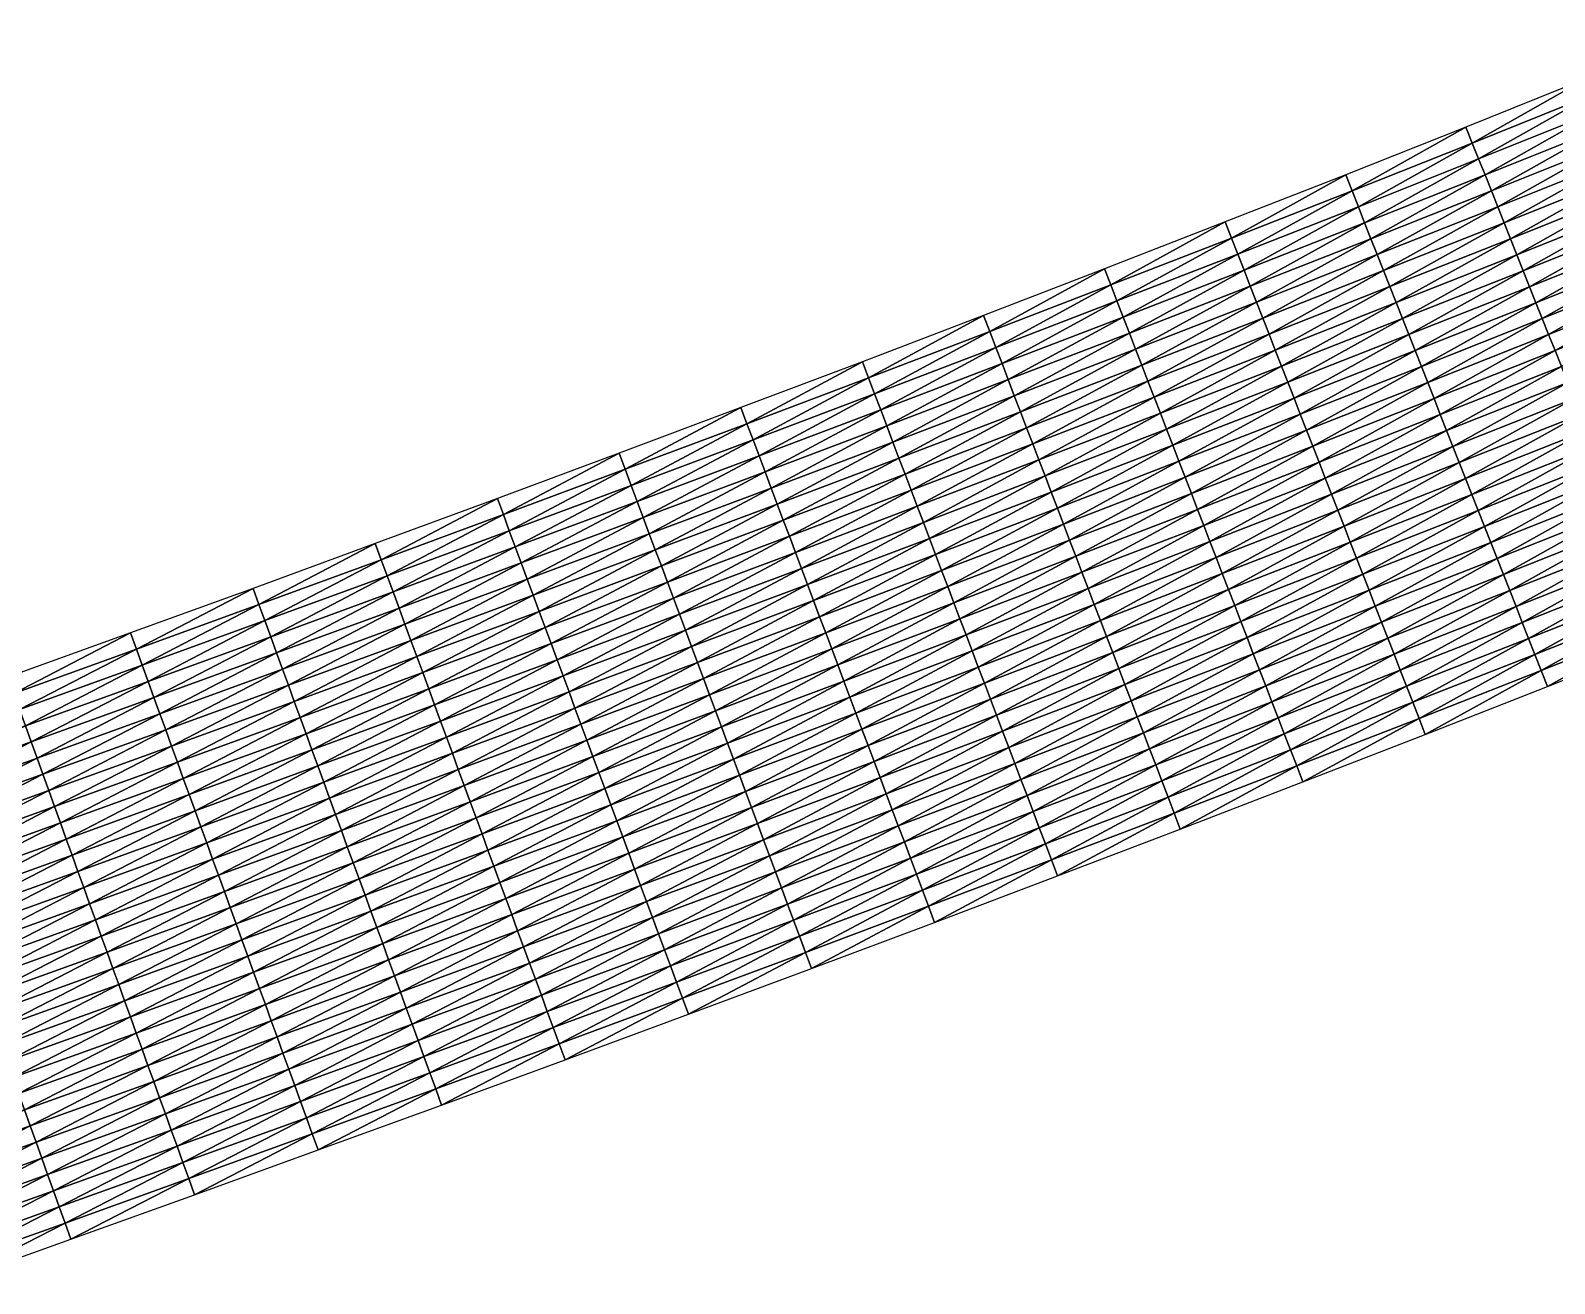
# Model space of a CAD drawing. Header units: metres. Extents: x 479979 to 482619, y 6959976 to 6961524.
# Drawn here: x 481434.6 to 481612, y 6960760.5 to 6960906.3 of the extents above; entities that cross this region are included whole.
import ezdxf

# ---------------------------------------------------------------- set-up
doc = ezdxf.new("R2010")
doc.units = ezdxf.units.M

msp = doc.modelspace()

# ---------------------------------------------------------------- meshes
at = {"layer": 'WORKING_PLATFORM_TOP'}
mesh = msp.add_polyface(dxfattribs=at)
corners = [(481598.683, 6960861.589, 5.168), (481612.77, 6960867.176, 5.425), (481612.029, 6960869.033, 5.438), (481597.949, 6960863.45, 5.181), (481611.289, 6960870.891, 5.451), (481597.215, 6960865.31, 5.195), (481610.548, 6960872.749, 5.464), (481596.481, 6960867.17, 5.208), (481609.807, 6960874.607, 5.477), (481595.747, 6960869.031, 5.221), (481609.067, 6960876.464, 5.49), (481595.013, 6960870.891, 5.234), (481608.326, 6960878.322, 5.502), (481594.279, 6960872.752, 5.248), (481607.585, 6960880.18, 5.515), (481593.545, 6960874.612, 5.261), (481606.845, 6960882.038, 5.528), (481592.812, 6960876.473, 5.274), (481606.104, 6960883.896, 5.329), (481592.078, 6960878.333, 5.168), (481605.363, 6960885.753, 5.054), (481591.344, 6960880.194, 4.801), (481604.623, 6960887.611, 5.066), (481614.251, 6960863.46, 5.4), (481627.576, 6960870.956, 5.652), (481613.511, 6960865.318, 5.412), (481626.828, 6960872.811, 5.664), (481626.081, 6960874.666, 5.677), (481625.333, 6960876.521, 5.689), (481624.585, 6960878.376, 5.701), (481623.838, 6960880.231, 5.714), (481623.09, 6960882.086, 5.726), (481622.342, 6960883.941, 5.738), (481621.595, 6960885.796, 5.75), (481620.847, 6960887.651, 5.763), (481620.099, 6960889.506, 5.475), (481619.352, 6960891.361, 5.287), (481618.604, 6960893.216, 5.299), (481617.856, 6960895.071, 5.312), (481603.882, 6960889.469, 5.079), (481617.109, 6960896.926, 5.324), (481603.141, 6960891.327, 5.092), (481616.361, 6960898.781, 5.336), (481602.401, 6960893.185, 5.105), (481615.613, 6960900.636, 5.348), (481601.66, 6960895.042, 5.117), (481631.043, 6960902.574, 5.531), (481630.288, 6960904.426, 5.543), (481629.533, 6960906.278, 5.554)]
mesh.append_faces([[corners[k] for k in face] for face in [(0, 1, 2), (3, 2, 4), (3, 4, 5), (5, 4, 6), (5, 6, 7), (7, 6, 8), (7, 8, 9), (9, 8, 10), (11, 10, 12), (13, 12, 14), (15, 14, 16), (17, 16, 18), (19, 18, 20), (21, 20, 22), (23, 24, 25), (25, 24, 26), (25, 26, 1), (1, 26, 27), (1, 27, 2), (2, 27, 28), (2, 28, 4), (4, 28, 29), (4, 29, 6), (6, 29, 30), (6, 30, 8), (8, 30, 31), (8, 31, 10), (10, 31, 32), (10, 32, 12), (12, 32, 33), (12, 33, 14), (14, 33, 34), (14, 34, 16), (16, 34, 35), (16, 35, 18), (18, 35, 36), (18, 36, 20), (20, 36, 37), (20, 37, 22), (22, 37, 38), (22, 38, 39), (39, 38, 40), (39, 40, 41), (41, 40, 42), (41, 42, 43), (43, 42, 44), (43, 44, 45), (38, 46, 40), (40, 47, 42), (42, 48, 44)]])
mesh = msp.add_polyface(dxfattribs=at)
corners = [(481566.1, 6960861.748, 4.717), (481580.204, 6960867.228, 4.982), (481579.476, 6960869.091, 4.996), (481565.379, 6960863.613, 4.73), (481578.749, 6960870.954, 5.009), (481564.658, 6960865.479, 4.744), (481578.021, 6960872.817, 4.997), (481563.937, 6960867.344, 4.757), (481577.294, 6960874.68, 4.536), (481563.215, 6960869.21, 4.271), (481576.567, 6960876.543, 4.55), (481562.494, 6960871.075, 4.284), (481575.839, 6960878.406, 4.563), (481561.773, 6960872.94, 4.298), (481575.112, 6960880.269, 4.577), (481561.051, 6960874.806, 4.311), (481574.384, 6960882.132, 4.59), (481560.33, 6960876.671, 4.325), (481573.657, 6960883.995, 4.603), (481582.386, 6960861.639, 4.942), (481596.481, 6960867.17, 5.208), (481595.747, 6960869.031, 5.221), (481581.659, 6960863.502, 4.955), (481595.013, 6960870.891, 5.234), (481580.931, 6960865.365, 4.969), (481594.279, 6960872.752, 5.248), (481593.545, 6960874.612, 5.261), (481592.812, 6960876.473, 5.274), (481592.078, 6960878.333, 5.168), (481591.344, 6960880.194, 4.801), (481590.61, 6960882.054, 4.814), (481589.876, 6960883.915, 4.827), (481589.142, 6960885.775, 4.84), (481588.408, 6960887.636, 4.853), (481587.674, 6960889.496, 4.867), (481609.067, 6960876.464, 5.49), (481608.326, 6960878.322, 5.502), (481607.585, 6960880.18, 5.515), (481606.845, 6960882.038, 5.528), (481606.104, 6960883.896, 5.329), (481605.363, 6960885.753, 5.054), (481604.623, 6960887.611, 5.066), (481603.882, 6960889.469, 5.079), (481603.141, 6960891.327, 5.092), (481602.401, 6960893.185, 5.105), (481601.66, 6960895.042, 5.117)]
mesh.append_faces([[corners[k] for k in face] for face in [(0, 1, 2), (3, 2, 4), (3, 4, 5), (5, 4, 6), (5, 6, 7), (7, 6, 8), (7, 8, 9), (9, 8, 10), (11, 10, 12), (13, 12, 14), (15, 14, 16), (17, 16, 18), (19, 20, 21), (22, 21, 23), (22, 23, 24), (24, 23, 25), (24, 25, 1), (1, 25, 26), (1, 26, 2), (2, 26, 27), (2, 27, 4), (4, 27, 28), (4, 28, 6), (6, 28, 29), (6, 29, 8), (8, 29, 30), (8, 30, 10), (10, 30, 31), (10, 31, 12), (12, 31, 32), (12, 32, 14), (14, 32, 33), (14, 33, 16), (16, 33, 34), (16, 34, 18), (21, 35, 23), (23, 36, 25), (25, 37, 26), (26, 38, 27), (27, 39, 28), (28, 40, 29), (29, 41, 30), (30, 41, 42), (30, 42, 31), (31, 42, 43), (31, 43, 32), (32, 43, 44), (32, 44, 33), (33, 44, 45), (33, 45, 34)]])
mesh = msp.add_polyface(dxfattribs=at)
corners = [(481538.523, 6960849.043, 4.228), (481552.685, 6960854.443, 4.452), (481551.97, 6960856.31, 4.465), (481537.814, 6960850.913, 4.24), (481551.254, 6960858.178, 4.478), (481537.104, 6960852.783, 4.253), (481550.539, 6960860.046, 4.491), (481536.394, 6960854.653, 4.265), (481549.824, 6960861.913, 4.504), (481535.684, 6960856.523, 4.278), (481549.108, 6960863.781, 4.018), (481534.975, 6960858.392, 3.79), (481548.393, 6960865.649, 4.031), (481534.265, 6960860.262, 3.803), (481547.678, 6960867.516, 4.044), (481533.555, 6960862.132, 3.816), (481546.962, 6960869.384, 4.057), (481532.846, 6960864.002, 3.828), (481546.247, 6960871.252, 4.071), (481532.136, 6960865.872, 3.841), (481545.532, 6960873.12, 4.084), (481531.426, 6960867.742, 3.854), (481554.831, 6960848.84, 4.412), (481568.985, 6960854.286, 4.663), (481568.264, 6960856.152, 4.677), (481554.116, 6960850.707, 4.425), (481567.543, 6960858.017, 4.69), (481553.4, 6960852.575, 4.439), (481566.822, 6960859.882, 4.703), (481566.1, 6960861.748, 4.717), (481565.379, 6960863.613, 4.73), (481564.658, 6960865.479, 4.744), (481563.937, 6960867.344, 4.757), (481563.215, 6960869.21, 4.271), (481562.494, 6960871.075, 4.284), (481561.773, 6960872.94, 4.298), (481561.051, 6960874.806, 4.311), (481560.33, 6960876.671, 4.325), (481559.609, 6960878.537, 4.338), (481576.567, 6960876.543, 4.55), (481575.839, 6960878.406, 4.563), (481575.112, 6960880.269, 4.577), (481574.384, 6960882.132, 4.59), (481573.657, 6960883.995, 4.603)]
mesh.append_faces([[corners[k] for k in face] for face in [(0, 1, 2), (0, 2, 3), (3, 2, 4), (3, 4, 5), (5, 4, 6), (5, 6, 7), (7, 6, 8), (7, 8, 9), (9, 8, 10), (9, 10, 11), (11, 10, 12), (11, 12, 13), (13, 12, 14), (13, 14, 15), (15, 14, 16), (15, 16, 17), (17, 16, 18), (17, 18, 19), (19, 18, 20), (19, 20, 21), (22, 23, 24), (25, 24, 26), (25, 26, 27), (27, 26, 28), (27, 28, 1), (1, 28, 29), (1, 29, 2), (2, 29, 30), (2, 30, 4), (4, 30, 31), (4, 31, 6), (6, 31, 32), (6, 32, 8), (8, 32, 33), (8, 33, 10), (10, 33, 34), (10, 34, 12), (12, 34, 35), (12, 35, 14), (14, 35, 36), (14, 36, 16), (16, 36, 37), (16, 37, 18), (18, 37, 38), (18, 38, 20), (33, 39, 34), (34, 40, 35), (35, 41, 36), (36, 42, 37), (37, 43, 38)]])
mesh = msp.add_polyface(dxfattribs=at)
corners = [(481574.755, 6960839.363, 4.556), (481588.933, 6960844.872, 4.82), (481588.206, 6960846.735, 4.834), (481574.034, 6960841.228, 4.569), (481587.478, 6960848.598, 4.847), (481573.313, 6960843.094, 4.583), (481586.751, 6960850.461, 4.861), (481572.592, 6960844.959, 4.596), (481586.024, 6960852.324, 4.874), (481571.87, 6960846.825, 4.609), (481585.296, 6960854.187, 4.888), (481571.149, 6960848.69, 4.623), (481584.569, 6960856.05, 4.901), (481570.428, 6960850.555, 4.636), (481583.841, 6960857.913, 4.915), (481569.707, 6960852.421, 4.65), (481583.114, 6960859.776, 4.928), (481568.985, 6960854.286, 4.663), (481582.386, 6960861.639, 4.942), (481568.264, 6960856.152, 4.677), (481581.659, 6960863.502, 4.955), (481567.543, 6960858.017, 4.69), (481580.931, 6960865.365, 4.969), (481566.822, 6960859.882, 4.703), (481580.204, 6960867.228, 4.982), (481566.1, 6960861.748, 4.717), (481579.476, 6960869.091, 4.996), (481565.379, 6960863.613, 4.73), (481591.116, 6960839.283, 4.78), (481605.288, 6960844.845, 5.048), (481604.554, 6960846.705, 5.062), (481590.388, 6960841.146, 4.793), (481603.821, 6960848.566, 5.075), (481589.661, 6960843.009, 4.807), (481603.087, 6960850.426, 5.088), (481602.353, 6960852.287, 5.102), (481601.619, 6960854.147, 5.115), (481600.885, 6960856.008, 5.128), (481600.151, 6960857.868, 5.141), (481599.417, 6960859.729, 5.155), (481598.683, 6960861.589, 5.168), (481597.949, 6960863.45, 5.181), (481597.215, 6960865.31, 5.195), (481596.481, 6960867.17, 5.208), (481595.747, 6960869.031, 5.221)]
mesh.append_faces([[corners[k] for k in face] for face in [(0, 1, 2), (0, 2, 3), (3, 2, 4), (3, 4, 5), (5, 4, 6), (5, 6, 7), (7, 6, 8), (7, 8, 9), (9, 8, 10), (9, 10, 11), (11, 10, 12), (11, 12, 13), (13, 12, 14), (13, 14, 15), (15, 14, 16), (15, 16, 17), (17, 16, 18), (17, 18, 19), (19, 18, 20), (19, 20, 21), (21, 20, 22), (21, 22, 23), (23, 22, 24), (23, 24, 25), (25, 26, 27), (28, 29, 30), (28, 30, 31), (31, 30, 32), (31, 32, 33), (33, 32, 34), (33, 34, 1), (1, 34, 35), (1, 35, 2), (2, 35, 36), (2, 36, 4), (4, 36, 37), (4, 37, 6), (6, 37, 38), (6, 38, 8), (8, 38, 39), (8, 39, 10), (10, 39, 40), (10, 40, 12), (12, 40, 41), (12, 41, 14), (14, 41, 42), (14, 42, 16), (16, 42, 43), (16, 43, 18), (18, 44, 20)]])
mesh = msp.add_polyface(dxfattribs=at)
corners = [(481596.935, 6960824.379, 4.172), (481611.16, 6960829.961, 4.442), (481610.426, 6960831.822, 4.455), (481596.208, 6960826.242, 4.186), (481609.692, 6960833.682, 4.469), (481595.48, 6960828.105, 4.199), (481608.958, 6960835.543, 4.482), (481594.753, 6960829.968, 4.213), (481608.224, 6960837.403, 4.495), (481594.026, 6960831.831, 4.226), (481607.49, 6960839.263, 4.509), (481593.298, 6960833.694, 4.24), (481606.756, 6960841.124, 5.022), (481592.571, 6960835.557, 4.753), (481606.022, 6960842.984, 5.035), (481591.843, 6960837.42, 4.766), (481605.288, 6960844.845, 5.048), (481625.361, 6960835.593, 4.706), (481624.621, 6960837.451, 4.719), (481623.88, 6960839.309, 4.732), (481623.139, 6960841.166, 4.745), (481622.399, 6960843.024, 4.757), (481621.658, 6960844.882, 4.77), (481620.917, 6960846.74, 5.283), (481620.177, 6960848.598, 5.296), (481619.436, 6960850.455, 5.309), (481618.695, 6960852.313, 5.322), (481604.554, 6960846.705, 5.062), (481617.955, 6960854.171, 5.335), (481603.821, 6960848.566, 5.075), (481617.214, 6960856.029, 5.348), (481603.087, 6960850.426, 5.088), (481616.473, 6960857.887, 5.361), (481602.353, 6960852.287, 5.102), (481615.733, 6960859.744, 5.374), (481601.619, 6960854.147, 5.115), (481614.992, 6960861.602, 5.387), (481600.885, 6960856.008, 5.128), (481614.251, 6960863.46, 5.4), (481600.151, 6960857.868, 5.141), (481613.511, 6960865.318, 5.412), (481599.417, 6960859.729, 5.155), (481612.77, 6960867.176, 5.425), (481598.683, 6960861.589, 5.168), (481612.029, 6960869.033, 5.438), (481597.949, 6960863.45, 5.181), (481632.062, 6960859.826, 5.578), (481631.314, 6960861.681, 5.59), (481630.567, 6960863.536, 5.603), (481629.819, 6960865.391, 5.615), (481629.071, 6960867.246, 5.627), (481628.324, 6960869.101, 5.64)]
mesh.append_faces([[corners[k] for k in face] for face in [(0, 1, 2), (0, 2, 3), (3, 2, 4), (5, 4, 6), (7, 6, 8), (9, 8, 10), (11, 10, 12), (13, 12, 14), (15, 14, 16), (1, 17, 18), (1, 18, 2), (2, 18, 19), (2, 19, 4), (4, 19, 20), (4, 20, 6), (6, 20, 21), (6, 21, 8), (8, 21, 22), (8, 22, 10), (10, 22, 23), (10, 23, 12), (12, 23, 24), (12, 24, 14), (14, 24, 25), (14, 25, 16), (16, 25, 26), (16, 26, 27), (27, 26, 28), (27, 28, 29), (29, 28, 30), (29, 30, 31), (31, 30, 32), (31, 32, 33), (33, 32, 34), (33, 34, 35), (35, 34, 36), (35, 36, 37), (37, 36, 38), (37, 38, 39), (39, 38, 40), (39, 40, 41), (41, 40, 42), (41, 42, 43), (43, 44, 45), (26, 46, 28), (28, 47, 30), (30, 48, 32), (32, 49, 34), (34, 50, 36), (36, 51, 38)]])
mesh = msp.add_polyface(dxfattribs=at)
corners = [(481514.323, 6960827.115, 3.855), (481528.563, 6960832.451, 3.976), (481527.859, 6960834.323, 3.987), (481513.624, 6960828.989, 3.865), (481527.154, 6960836.195, 3.999), (481512.925, 6960830.862, 3.875), (481526.45, 6960838.067, 4.01), (481512.225, 6960832.736, 3.885), (481525.746, 6960839.938, 4.022), (481511.526, 6960834.61, 3.895), (481525.041, 6960841.81, 4.033), (481510.827, 6960836.484, 3.905), (481524.337, 6960843.682, 4.045), (481510.128, 6960838.357, 3.916), (481523.633, 6960845.554, 4.056), (481509.428, 6960840.231, 3.926), (481522.928, 6960847.426, 4.068), (481508.729, 6960842.105, 3.936), (481522.224, 6960849.298, 4.08), (481508.03, 6960843.979, 3.947), (481521.52, 6960851.17, 4.091), (481507.33, 6960845.853, 3.957), (481520.815, 6960853.042, 3.603), (481506.631, 6960847.726, 3.468), (481520.111, 6960854.913, 3.614), (481505.932, 6960849.6, 3.478), (481519.406, 6960856.785, 3.626), (481505.232, 6960851.474, 3.489), (481518.702, 6960858.657, 3.638), (481504.533, 6960853.348, 3.499), (481517.998, 6960860.529, 3.65), (481503.834, 6960855.221, 3.51), (481517.293, 6960862.401, 3.661), (481542.072, 6960839.694, 4.165), (481541.362, 6960841.564, 4.178), (481540.652, 6960843.434, 4.19), (481539.943, 6960845.304, 4.203), (481539.233, 6960847.173, 4.215), (481538.523, 6960849.043, 4.228), (481537.814, 6960850.913, 4.24), (481537.104, 6960852.783, 4.253), (481536.394, 6960854.653, 4.265), (481535.684, 6960856.523, 4.278), (481534.975, 6960858.392, 3.79), (481534.265, 6960860.262, 3.803), (481533.555, 6960862.132, 3.816), (481532.846, 6960864.002, 3.828), (481532.136, 6960865.872, 3.841), (481531.426, 6960867.742, 3.854)]
mesh.append_faces([[corners[k] for k in face] for face in [(0, 1, 2), (3, 2, 4), (3, 4, 5), (5, 4, 6), (5, 6, 7), (7, 6, 8), (7, 8, 9), (9, 8, 10), (9, 10, 11), (11, 10, 12), (11, 12, 13), (13, 12, 14), (13, 14, 15), (15, 14, 16), (15, 16, 17), (17, 16, 18), (17, 18, 19), (19, 18, 20), (19, 20, 21), (21, 20, 22), (23, 22, 24), (25, 24, 26), (27, 26, 28), (29, 28, 30), (31, 30, 32), (1, 33, 2), (2, 34, 4), (4, 35, 6), (6, 36, 8), (8, 37, 10), (10, 38, 12), (12, 39, 14), (14, 39, 40), (14, 40, 16), (16, 40, 41), (16, 41, 18), (18, 41, 42), (18, 42, 20), (20, 42, 43), (20, 43, 22), (22, 43, 44), (22, 44, 24), (24, 44, 45), (24, 45, 26), (26, 45, 46), (26, 46, 28), (28, 46, 47), (28, 47, 30), (30, 47, 48), (30, 48, 32)]])
mesh = msp.add_polyface(dxfattribs=at)
corners = [(481481.644, 6960827.808, 3.854), (481495.896, 6960833.067, 3.85), (481495.202, 6960834.942, 3.859), (481480.954, 6960829.686, 3.861), (481494.507, 6960836.818, 3.868), (481480.264, 6960831.563, 3.869), (481493.812, 6960838.693, 3.877), (481479.574, 6960833.44, 3.876), (481493.118, 6960840.569, 3.886), (481478.884, 6960835.317, 3.883), (481492.423, 6960842.445, 3.395), (481478.193, 6960837.194, 3.391), (481491.729, 6960844.32, 3.404), (481477.503, 6960839.071, 3.398), (481491.034, 6960846.196, 3.413), (481476.813, 6960840.948, 3.405), (481490.34, 6960848.071, 3.422), (481476.123, 6960842.826, 3.413), (481489.645, 6960849.947, 3.431), (481475.433, 6960844.703, 3.421), (481488.951, 6960851.822, 3.44), (481474.743, 6960846.58, 3.428), (481497.98, 6960827.44, 3.824), (481512.225, 6960832.736, 3.885), (481511.526, 6960834.61, 3.895), (481497.285, 6960829.316, 3.833), (481510.827, 6960836.484, 3.905), (481496.591, 6960831.191, 3.841), (481510.128, 6960838.357, 3.916), (481509.428, 6960840.231, 3.926), (481508.729, 6960842.105, 3.936), (481508.03, 6960843.979, 3.947), (481507.33, 6960845.853, 3.957), (481506.631, 6960847.726, 3.468), (481505.932, 6960849.6, 3.478), (481505.232, 6960851.474, 3.489), (481504.533, 6960853.348, 3.499), (481503.834, 6960855.221, 3.51), (481503.134, 6960857.095, 3.52), (481520.815, 6960853.042, 3.603), (481520.111, 6960854.913, 3.614), (481519.406, 6960856.785, 3.626), (481518.702, 6960858.657, 3.638), (481517.998, 6960860.529, 3.65), (481517.293, 6960862.401, 3.661)]
mesh.append_faces([[corners[k] for k in face] for face in [(0, 1, 2), (3, 2, 4), (3, 4, 5), (5, 4, 6), (5, 6, 7), (7, 6, 8), (7, 8, 9), (9, 8, 10), (9, 10, 11), (11, 10, 12), (11, 12, 13), (13, 12, 14), (13, 14, 15), (15, 14, 16), (15, 16, 17), (17, 16, 18), (17, 18, 19), (19, 18, 20), (19, 20, 21), (22, 23, 24), (25, 24, 26), (25, 26, 27), (27, 26, 28), (27, 28, 1), (1, 28, 29), (1, 29, 2), (2, 29, 30), (2, 30, 4), (4, 30, 31), (4, 31, 6), (6, 31, 32), (6, 32, 8), (8, 32, 33), (8, 33, 10), (10, 33, 34), (10, 34, 12), (12, 34, 35), (12, 35, 14), (14, 35, 36), (14, 36, 16), (16, 36, 37), (16, 37, 18), (18, 37, 38), (18, 38, 20), (32, 39, 33), (33, 40, 34), (34, 41, 35), (35, 42, 36), (36, 43, 37), (37, 44, 38)]])
mesh = msp.add_polyface(dxfattribs=at)
corners = [(481529.972, 6960828.707, 3.953), (481544.201, 6960834.084, 4.128), (481543.491, 6960835.954, 4.14), (481529.267, 6960830.579, 3.965), (481542.781, 6960837.824, 4.153), (481528.563, 6960832.451, 3.976), (481542.072, 6960839.694, 4.165), (481527.859, 6960834.323, 3.987), (481541.362, 6960841.564, 4.178), (481527.154, 6960836.195, 3.999), (481540.652, 6960843.434, 4.19), (481526.45, 6960838.067, 4.01), (481539.943, 6960845.304, 4.203), (481525.746, 6960839.938, 4.022), (481539.233, 6960847.173, 4.215), (481525.041, 6960841.81, 4.033), (481538.523, 6960849.043, 4.228), (481524.337, 6960843.682, 4.045), (481537.814, 6960850.913, 4.24), (481546.33, 6960828.475, 4.091), (481560.554, 6960833.898, 4.308), (481559.839, 6960835.766, 4.321), (481545.62, 6960830.345, 4.103), (481559.123, 6960837.633, 4.334), (481544.911, 6960832.215, 4.116), (481558.408, 6960839.501, 4.347), (481557.693, 6960841.369, 4.36), (481556.977, 6960843.236, 4.373), (481556.262, 6960845.104, 4.386), (481555.546, 6960846.972, 4.399), (481554.831, 6960848.84, 4.412), (481554.116, 6960850.707, 4.425), (481553.4, 6960852.575, 4.439), (481552.685, 6960854.443, 4.452), (481562.7, 6960828.295, 4.269), (481576.198, 6960835.632, 4.529), (481561.985, 6960830.163, 4.282), (481575.477, 6960837.497, 4.542), (481561.269, 6960832.03, 4.295), (481574.755, 6960839.363, 4.556), (481574.034, 6960841.228, 4.569), (481573.313, 6960843.094, 4.583), (481572.592, 6960844.959, 4.596), (481571.87, 6960846.825, 4.609), (481571.149, 6960848.69, 4.623), (481570.428, 6960850.555, 4.636), (481569.707, 6960852.421, 4.65), (481568.985, 6960854.286, 4.663), (481568.264, 6960856.152, 4.677)]
mesh.append_faces([[corners[k] for k in face] for face in [(0, 1, 2), (0, 2, 3), (3, 2, 4), (3, 4, 5), (5, 4, 6), (7, 6, 8), (9, 8, 10), (11, 10, 12), (13, 12, 14), (15, 14, 16), (17, 16, 18), (19, 20, 21), (19, 21, 22), (22, 21, 23), (22, 23, 24), (24, 23, 25), (24, 25, 1), (1, 25, 26), (1, 26, 2), (2, 26, 27), (2, 27, 4), (4, 27, 28), (4, 28, 6), (6, 28, 29), (6, 29, 8), (8, 29, 30), (8, 30, 10), (10, 30, 31), (10, 31, 12), (12, 31, 32), (12, 32, 14), (14, 32, 33), (14, 33, 16), (34, 35, 36), (36, 37, 38), (38, 39, 20), (20, 40, 21), (21, 41, 23), (23, 42, 25), (25, 42, 43), (25, 43, 26), (26, 43, 44), (26, 44, 27), (27, 44, 45), (27, 45, 28), (28, 45, 46), (28, 46, 29), (29, 46, 47), (29, 47, 30), (30, 48, 31)]])
mesh = msp.add_polyface(dxfattribs=at)
corners = [(481437.418, 6960815.965, 4.278), (481451.718, 6960821.139, 4.079), (481451.036, 6960823.019, 4.083), (481436.74, 6960817.846, 4.281), (481450.354, 6960824.899, 4.087), (481436.061, 6960819.728, 4.284), (481449.672, 6960826.779, 3.591), (481435.382, 6960821.609, 3.786), (481448.989, 6960828.659, 3.596), (481453.765, 6960815.498, 4.066), (481468.058, 6960820.701, 3.923), (481467.372, 6960822.58, 3.928), (481453.082, 6960817.378, 4.07), (481466.686, 6960824.458, 3.934), (481452.4, 6960819.258, 4.075), (481466, 6960826.337, 3.94), (481465.314, 6960828.216, 3.945), (481464.628, 6960830.094, 3.951), (481463.942, 6960831.973, 3.457), (481463.256, 6960833.852, 3.463), (481462.57, 6960835.73, 3.469), (481448.307, 6960830.539, 3.6), (481461.884, 6960837.609, 3.474), (481447.625, 6960832.419, 3.604), (481461.198, 6960839.488, 3.48), (481446.943, 6960834.299, 3.608), (481460.512, 6960841.366, 3.486), (481446.261, 6960836.179, 3.613), (481469.43, 6960816.944, 3.912), (481483.024, 6960824.054, 3.84), (481468.744, 6960818.822, 3.917), (481482.334, 6960825.931, 3.847), (481481.644, 6960827.808, 3.854), (481480.954, 6960829.686, 3.861), (481480.264, 6960831.563, 3.869), (481479.574, 6960833.44, 3.876), (481478.884, 6960835.317, 3.883), (481478.193, 6960837.194, 3.391), (481477.503, 6960839.071, 3.398), (481476.813, 6960840.948, 3.405), (481476.123, 6960842.826, 3.413), (481475.433, 6960844.703, 3.421), (481474.743, 6960846.58, 3.428)]
mesh.append_faces([[corners[k] for k in face] for face in [(0, 1, 2), (3, 2, 4), (5, 4, 6), (7, 6, 8), (9, 10, 11), (12, 11, 13), (12, 13, 14), (14, 13, 15), (14, 15, 1), (1, 15, 16), (1, 16, 2), (2, 16, 17), (2, 17, 4), (4, 17, 18), (4, 18, 6), (6, 18, 19), (6, 19, 8), (8, 19, 20), (8, 20, 21), (21, 20, 22), (21, 22, 23), (23, 22, 24), (23, 24, 25), (25, 24, 26), (25, 26, 27), (28, 29, 30), (30, 29, 31), (30, 31, 10), (10, 31, 32), (10, 32, 11), (11, 32, 33), (11, 33, 13), (13, 33, 34), (13, 34, 15), (15, 34, 35), (15, 35, 16), (16, 35, 36), (16, 36, 17), (17, 36, 37), (17, 37, 18), (18, 37, 38), (18, 38, 19), (19, 38, 39), (19, 39, 20), (20, 39, 40), (20, 40, 22), (22, 40, 41), (22, 41, 24), (24, 41, 42), (24, 42, 26)]])
mesh = msp.add_polyface(dxfattribs=at)
corners = [(481568.423, 6960813.353, 3.666), (481582.689, 6960818.843, 3.909), (481581.968, 6960820.709, 3.922), (481567.707, 6960815.221, 3.678), (481581.247, 6960822.574, 3.935), (481566.992, 6960817.089, 3.691), (481580.525, 6960824.439, 3.949), (481566.277, 6960818.956, 3.704), (481579.804, 6960826.305, 3.962), (481565.561, 6960820.824, 3.717), (481579.083, 6960828.17, 3.975), (481564.846, 6960822.692, 3.73), (481578.362, 6960830.036, 4.489), (481564.131, 6960824.559, 4.243), (481577.64, 6960831.901, 4.502), (481563.415, 6960826.427, 4.256), (481576.919, 6960833.767, 4.516), (481562.7, 6960828.295, 4.269), (481576.198, 6960835.632, 4.529), (481561.985, 6960830.163, 4.282), (481575.477, 6960837.497, 4.542), (481561.269, 6960832.03, 4.295), (481574.755, 6960839.363, 4.556), (481560.554, 6960833.898, 4.308), (481574.034, 6960841.228, 4.569), (481559.839, 6960835.766, 4.321), (481573.313, 6960843.094, 4.583), (481559.123, 6960837.633, 4.334), (481572.592, 6960844.959, 4.596), (481596.935, 6960824.379, 4.172), (481596.208, 6960826.242, 4.186), (481595.48, 6960828.105, 4.199), (481594.753, 6960829.968, 4.213), (481594.026, 6960831.831, 4.226), (481593.298, 6960833.694, 4.24), (481592.571, 6960835.557, 4.753), (481591.843, 6960837.42, 4.766), (481591.116, 6960839.283, 4.78), (481590.388, 6960841.146, 4.793), (481589.661, 6960843.009, 4.807), (481588.933, 6960844.872, 4.82), (481609.692, 6960833.682, 4.469), (481608.958, 6960835.543, 4.482), (481608.224, 6960837.403, 4.495), (481607.49, 6960839.263, 4.509), (481606.756, 6960841.124, 5.022), (481606.022, 6960842.984, 5.035), (481605.288, 6960844.845, 5.048)]
mesh.append_faces([[corners[k] for k in face] for face in [(0, 1, 2), (0, 2, 3), (3, 2, 4), (3, 4, 5), (5, 4, 6), (5, 6, 7), (7, 6, 8), (7, 8, 9), (9, 8, 10), (9, 10, 11), (11, 10, 12), (11, 12, 13), (13, 12, 14), (13, 14, 15), (15, 14, 16), (17, 16, 18), (19, 18, 20), (21, 20, 22), (23, 22, 24), (25, 24, 26), (27, 26, 28), (1, 29, 30), (1, 30, 2), (2, 30, 31), (2, 31, 4), (4, 31, 32), (4, 32, 6), (6, 32, 33), (6, 33, 8), (8, 33, 34), (8, 34, 10), (10, 34, 35), (10, 35, 12), (12, 35, 36), (12, 36, 14), (14, 36, 37), (14, 37, 16), (16, 37, 38), (16, 38, 18), (18, 38, 39), (18, 39, 20), (20, 39, 40), (20, 40, 22), (30, 41, 31), (31, 42, 32), (32, 43, 33), (33, 44, 34), (34, 45, 35), (35, 46, 36), (36, 47, 37)]])
mesh = msp.add_polyface(dxfattribs=at)
corners = [(481412.807, 6960794.384, 4.807), (481427.155, 6960799.52, 4.517), (481426.48, 6960801.402, 4.519), (481412.134, 6960796.267, 4.808), (481425.804, 6960803.285, 4.52), (481429.182, 6960793.872, 4.512), (481443.526, 6960799.033, 4.254), (481442.848, 6960800.915, 4.256), (481428.506, 6960795.755, 4.514), (481442.169, 6960802.796, 4.259), (481427.831, 6960797.637, 4.515), (481441.49, 6960804.677, 4.262), (481440.812, 6960806.558, 4.264), (481440.133, 6960808.44, 4.267), (481439.454, 6960810.321, 4.27), (481425.129, 6960805.167, 4.522), (481438.776, 6960812.202, 4.272), (481424.453, 6960807.05, 4.523), (481438.097, 6960814.084, 4.275), (481423.778, 6960808.932, 4.525), (481437.418, 6960815.965, 4.278), (481423.102, 6960810.815, 4.527), (481436.74, 6960817.846, 4.281), (481422.427, 6960812.697, 4.529), (481436.061, 6960819.728, 4.284), (481421.751, 6960814.58, 4.53), (481435.382, 6960821.609, 3.786), (481421.076, 6960816.462, 4.032), (481434.704, 6960823.49, 3.789), (481420.4, 6960818.344, 4.034), (481434.025, 6960825.372, 3.792), (481419.725, 6960820.227, 4.036), (481433.346, 6960827.253, 3.795), (481419.049, 6960822.109, 4.038), (481432.668, 6960829.134, 3.798), (481418.374, 6960823.992, 4.039), (481431.989, 6960831.016, 3.801), (481417.698, 6960825.874, 4.041), (481453.082, 6960817.378, 4.07), (481452.4, 6960819.258, 4.075), (481451.718, 6960821.139, 4.079), (481451.036, 6960823.019, 4.083), (481450.354, 6960824.899, 4.087), (481449.672, 6960826.779, 3.591), (481448.989, 6960828.659, 3.596), (481448.307, 6960830.539, 3.6), (481447.625, 6960832.419, 3.604), (481446.943, 6960834.299, 3.608), (481446.261, 6960836.179, 3.613)]
mesh.append_faces([[corners[k] for k in face] for face in [(0, 1, 2), (3, 2, 4), (5, 6, 7), (8, 7, 9), (8, 9, 10), (10, 9, 11), (10, 11, 1), (1, 11, 12), (1, 12, 2), (2, 12, 13), (2, 13, 4), (4, 13, 14), (4, 14, 15), (15, 14, 16), (15, 16, 17), (17, 16, 18), (17, 18, 19), (19, 18, 20), (19, 20, 21), (21, 20, 22), (21, 22, 23), (23, 22, 24), (23, 24, 25), (25, 24, 26), (25, 26, 27), (27, 26, 28), (27, 28, 29), (29, 28, 30), (29, 30, 31), (31, 30, 32), (31, 32, 33), (33, 32, 34), (33, 34, 35), (35, 34, 36), (35, 36, 37), (14, 38, 16), (16, 39, 18), (18, 40, 20), (20, 41, 22), (22, 42, 24), (24, 43, 26), (26, 44, 28), (28, 44, 45), (28, 45, 30), (30, 45, 46), (30, 46, 32), (32, 46, 47), (32, 47, 34), (34, 47, 48), (34, 48, 36)]])
mesh = msp.add_polyface(dxfattribs=at)
corners = [(481473.546, 6960805.672, 3.879), (481487.855, 6960810.914, 3.79), (481487.165, 6960812.791, 3.797), (481472.86, 6960807.55, 3.885), (481486.475, 6960814.668, 3.804), (481472.174, 6960809.429, 3.89), (481485.785, 6960816.545, 3.811), (481471.488, 6960811.308, 3.896), (481485.095, 6960818.423, 3.818), (481470.802, 6960813.186, 3.901), (481484.404, 6960820.3, 3.825), (481470.116, 6960815.065, 3.906), (481483.714, 6960822.177, 3.833), (481469.43, 6960816.944, 3.912), (481483.024, 6960824.054, 3.84), (481489.925, 6960805.282, 3.77), (481504.231, 6960810.561, 3.747), (481503.536, 6960812.436, 3.755), (481489.235, 6960807.16, 3.777), (481502.842, 6960814.312, 3.764), (481488.545, 6960809.037, 3.784), (481502.147, 6960816.187, 3.772), (481501.453, 6960818.063, 3.781), (481500.758, 6960819.938, 3.789), (481500.064, 6960821.814, 3.798), (481499.369, 6960823.689, 3.807), (481498.674, 6960825.565, 3.815), (481497.98, 6960827.44, 3.824), (481497.285, 6960829.316, 3.833), (481496.591, 6960831.191, 3.841), (481482.334, 6960825.931, 3.847), (481495.896, 6960833.067, 3.85), (481481.644, 6960827.808, 3.854), (481495.202, 6960834.942, 3.859), (481480.954, 6960829.686, 3.861), (481505.62, 6960806.81, 3.73), (481519.219, 6960813.999, 3.785), (481504.925, 6960808.685, 3.739), (481518.519, 6960815.872, 3.795), (481517.82, 6960817.746, 3.804), (481517.121, 6960819.62, 3.814), (481516.421, 6960821.494, 3.824), (481515.722, 6960823.367, 3.834), (481515.023, 6960825.241, 3.844), (481514.323, 6960827.115, 3.855), (481513.624, 6960828.989, 3.865), (481512.925, 6960830.862, 3.875), (481512.225, 6960832.736, 3.885), (481511.526, 6960834.61, 3.895)]
mesh.append_faces([[corners[k] for k in face] for face in [(0, 1, 2), (3, 2, 4), (5, 4, 6), (7, 6, 8), (9, 8, 10), (11, 10, 12), (13, 12, 14), (15, 16, 17), (18, 17, 19), (18, 19, 20), (20, 19, 21), (20, 21, 1), (1, 21, 22), (1, 22, 2), (2, 22, 23), (2, 23, 4), (4, 23, 24), (4, 24, 6), (6, 24, 25), (6, 25, 8), (8, 25, 26), (8, 26, 10), (10, 26, 27), (10, 27, 12), (12, 27, 28), (12, 28, 14), (14, 28, 29), (14, 29, 30), (30, 29, 31), (30, 31, 32), (32, 33, 34), (35, 36, 37), (37, 38, 16), (16, 39, 17), (17, 40, 19), (19, 40, 41), (19, 41, 21), (21, 41, 42), (21, 42, 22), (22, 42, 43), (22, 43, 23), (23, 43, 44), (23, 44, 24), (24, 44, 45), (24, 45, 25), (25, 45, 46), (25, 46, 26), (26, 46, 47), (26, 47, 27), (27, 48, 28)]])
mesh = msp.add_polyface(dxfattribs=at)
corners = [(481511.176, 6960791.805, 3.165), (481525.512, 6960797.135, 3.197), (481524.813, 6960799.009, 3.207), (481510.482, 6960793.681, 3.173), (481524.114, 6960800.882, 3.216), (481509.787, 6960795.556, 3.181), (481523.414, 6960802.756, 3.226), (481509.093, 6960797.432, 3.189), (481522.715, 6960804.63, 3.236), (481508.398, 6960799.308, 3.197), (481522.016, 6960806.504, 3.282), (481507.704, 6960801.183, 3.227), (481521.316, 6960808.377, 3.755), (481507.009, 6960803.059, 3.714), (481520.617, 6960810.251, 3.765), (481506.315, 6960804.934, 3.722), (481519.918, 6960812.125, 3.775), (481505.62, 6960806.81, 3.73), (481519.219, 6960813.999, 3.785), (481504.925, 6960808.685, 3.739), (481518.519, 6960815.872, 3.795), (481504.231, 6960810.561, 3.747), (481517.82, 6960817.746, 3.804), (481503.536, 6960812.436, 3.755), (481517.121, 6960819.62, 3.814), (481539.833, 6960802.501, 3.297), (481539.128, 6960804.373, 3.308), (481538.424, 6960806.245, 3.319), (481537.72, 6960808.117, 3.33), (481537.015, 6960809.989, 3.341), (481536.311, 6960811.86, 3.376), (481535.607, 6960813.732, 3.863), (481534.902, 6960815.604, 3.875), (481534.198, 6960817.476, 3.886), (481533.494, 6960819.348, 3.897), (481532.789, 6960821.22, 3.908), (481532.085, 6960823.092, 3.919), (481531.381, 6960824.964, 3.931), (481530.676, 6960826.835, 3.942), (481516.421, 6960821.494, 3.824), (481529.972, 6960828.707, 3.953), (481515.722, 6960823.367, 3.834), (481529.267, 6960830.579, 3.965), (481515.023, 6960825.241, 3.844), (481528.563, 6960832.451, 3.976), (481514.323, 6960827.115, 3.855), (481527.859, 6960834.323, 3.987), (481513.624, 6960828.989, 3.865), (481544.201, 6960834.084, 4.128)]
mesh.append_faces([[corners[k] for k in face] for face in [(0, 1, 2), (0, 2, 3), (3, 2, 4), (3, 4, 5), (5, 4, 6), (5, 6, 7), (7, 6, 8), (7, 8, 9), (9, 8, 10), (11, 10, 12), (13, 12, 14), (15, 14, 16), (17, 16, 18), (19, 18, 20), (21, 20, 22), (23, 22, 24), (1, 25, 26), (1, 26, 2), (2, 26, 27), (2, 27, 4), (4, 27, 28), (4, 28, 6), (6, 28, 29), (6, 29, 8), (8, 29, 30), (8, 30, 10), (10, 30, 31), (10, 31, 12), (12, 31, 32), (12, 32, 14), (14, 32, 33), (14, 33, 16), (16, 33, 34), (16, 34, 18), (18, 34, 35), (18, 35, 20), (20, 35, 36), (20, 36, 22), (22, 36, 37), (22, 37, 24), (24, 37, 38), (24, 38, 39), (39, 38, 40), (39, 40, 41), (41, 40, 42), (41, 42, 43), (43, 42, 44), (43, 44, 45), (45, 46, 47), (38, 48, 40)]])
mesh = msp.add_polyface(dxfattribs=at)
corners = [(481539.833, 6960802.501, 3.297), (481554.137, 6960807.907, 3.457), (481553.427, 6960809.776, 3.469), (481539.128, 6960804.373, 3.308), (481552.717, 6960811.646, 3.481), (481538.424, 6960806.245, 3.319), (481552.008, 6960813.516, 3.493), (481537.72, 6960808.117, 3.33), (481551.298, 6960815.386, 3.506), (481537.015, 6960809.989, 3.341), (481550.588, 6960817.256, 3.518), (481536.311, 6960811.86, 3.376), (481549.878, 6960819.126, 4.03), (481535.607, 6960813.732, 3.863), (481549.169, 6960820.996, 4.042), (481534.902, 6960815.604, 3.875), (481548.459, 6960822.865, 4.054), (481534.198, 6960817.476, 3.886), (481547.749, 6960824.735, 4.067), (481533.494, 6960819.348, 3.897), (481547.04, 6960826.605, 4.079), (481532.789, 6960821.22, 3.908), (481546.33, 6960828.475, 4.091), (481532.085, 6960823.092, 3.919), (481545.62, 6960830.345, 4.103), (481531.381, 6960824.964, 3.931), (481544.911, 6960832.215, 4.116), (481530.676, 6960826.835, 3.942), (481544.201, 6960834.084, 4.128), (481568.423, 6960813.353, 3.666), (481567.707, 6960815.221, 3.678), (481566.992, 6960817.089, 3.691), (481566.277, 6960818.956, 3.704), (481565.561, 6960820.824, 3.717), (481564.846, 6960822.692, 3.73), (481564.131, 6960824.559, 4.243), (481563.415, 6960826.427, 4.256), (481562.7, 6960828.295, 4.269), (481561.985, 6960830.163, 4.282), (481561.269, 6960832.03, 4.295), (481560.554, 6960833.898, 4.308), (481576.919, 6960833.767, 4.516)]
mesh.append_faces([[corners[k] for k in face] for face in [(0, 1, 2), (0, 2, 3), (3, 2, 4), (3, 4, 5), (5, 4, 6), (5, 6, 7), (7, 6, 8), (7, 8, 9), (9, 8, 10), (9, 10, 11), (11, 10, 12), (11, 12, 13), (13, 12, 14), (13, 14, 15), (15, 14, 16), (15, 16, 17), (17, 16, 18), (17, 18, 19), (19, 18, 20), (19, 20, 21), (21, 20, 22), (21, 22, 23), (23, 22, 24), (23, 24, 25), (25, 24, 26), (25, 26, 27), (27, 26, 28), (1, 29, 30), (1, 30, 2), (2, 30, 31), (2, 31, 4), (4, 31, 32), (4, 32, 6), (6, 32, 33), (6, 33, 8), (8, 33, 34), (8, 34, 10), (10, 34, 35), (10, 35, 12), (12, 35, 36), (12, 36, 14), (14, 36, 37), (14, 37, 16), (16, 37, 38), (16, 38, 18), (18, 38, 39), (18, 39, 20), (20, 39, 40), (20, 40, 22), (36, 41, 37)]])
mesh = msp.add_polyface(dxfattribs=at)
corners = [(481445.562, 6960793.389, 4.246), (481459.904, 6960798.578, 4.031), (481459.222, 6960800.458, 4.035), (481444.884, 6960795.271, 4.249), (481458.54, 6960802.338, 4.039), (481444.205, 6960797.152, 4.251), (481457.858, 6960804.218, 4.043), (481443.526, 6960799.033, 4.254), (481457.176, 6960806.098, 4.047), (481442.848, 6960800.915, 4.256), (481456.493, 6960807.978, 4.05), (481442.169, 6960802.796, 4.259), (481455.811, 6960809.858, 4.054), (481441.49, 6960804.677, 4.262), (481455.129, 6960811.738, 4.058), (481440.812, 6960806.558, 4.264), (481454.447, 6960813.618, 4.062), (481440.133, 6960808.44, 4.267), (481453.765, 6960815.498, 4.066), (481439.454, 6960810.321, 4.27), (481453.082, 6960817.378, 4.07), (481438.776, 6960812.202, 4.272), (481452.4, 6960819.258, 4.075), (481438.097, 6960814.084, 4.275), (481451.718, 6960821.139, 4.079), (481461.269, 6960794.818, 4.024), (481475.604, 6960800.035, 3.864), (481474.918, 6960801.914, 3.869), (481460.586, 6960796.698, 4.028), (481474.232, 6960803.793, 3.874), (481473.546, 6960805.672, 3.879), (481472.86, 6960807.55, 3.885), (481472.174, 6960809.429, 3.89), (481471.488, 6960811.308, 3.896), (481470.802, 6960813.186, 3.901), (481470.116, 6960815.065, 3.906), (481469.43, 6960816.944, 3.912), (481468.744, 6960818.822, 3.917), (481468.058, 6960820.701, 3.923), (481467.372, 6960822.58, 3.928), (481487.855, 6960810.914, 3.79), (481487.165, 6960812.791, 3.797), (481486.475, 6960814.668, 3.804), (481485.785, 6960816.545, 3.811), (481485.095, 6960818.423, 3.818), (481484.404, 6960820.3, 3.825), (481483.714, 6960822.177, 3.833)]
mesh.append_faces([[corners[k] for k in face] for face in [(0, 1, 2), (3, 2, 4), (3, 4, 5), (5, 4, 6), (5, 6, 7), (7, 6, 8), (7, 8, 9), (9, 8, 10), (9, 10, 11), (11, 10, 12), (11, 12, 13), (13, 12, 14), (13, 14, 15), (15, 14, 16), (15, 16, 17), (17, 16, 18), (17, 18, 19), (19, 18, 20), (21, 20, 22), (23, 22, 24), (25, 26, 27), (25, 27, 28), (28, 27, 29), (28, 29, 1), (1, 29, 30), (1, 30, 2), (2, 30, 31), (2, 31, 4), (4, 31, 32), (4, 32, 6), (6, 32, 33), (6, 33, 8), (8, 33, 34), (8, 34, 10), (10, 34, 35), (10, 35, 12), (12, 35, 36), (12, 36, 14), (14, 36, 37), (14, 37, 16), (16, 37, 38), (16, 38, 18), (18, 39, 20), (29, 40, 30), (30, 41, 31), (31, 42, 32), (32, 43, 33), (33, 44, 34), (34, 45, 35), (35, 46, 36)]])
mesh = msp.add_polyface(dxfattribs=at)
corners = [(481482.464, 6960781.249, 3.314), (481496.827, 6960786.511, 3.204), (481496.136, 6960788.388, 3.21), (481481.778, 6960783.127, 3.319), (481495.446, 6960790.265, 3.217), (481481.092, 6960785.006, 3.323), (481494.756, 6960792.142, 3.223), (481480.406, 6960786.885, 3.328), (481494.066, 6960794.019, 3.23), (481479.72, 6960788.763, 3.333), (481493.376, 6960795.897, 3.237), (481479.034, 6960790.642, 3.338), (481492.686, 6960797.774, 3.743), (481478.348, 6960792.521, 3.843), (481491.996, 6960799.651, 3.75), (481477.662, 6960794.399, 3.848), (481491.306, 6960801.528, 3.756), (481476.976, 6960796.278, 3.854), (481490.616, 6960803.405, 3.763), (481476.29, 6960798.157, 3.859), (481489.925, 6960805.282, 3.77), (481475.604, 6960800.035, 3.864), (481489.235, 6960807.16, 3.777), (481474.918, 6960801.914, 3.869), (481488.545, 6960809.037, 3.784), (481474.232, 6960803.793, 3.874), (481487.855, 6960810.914, 3.79), (481511.176, 6960791.805, 3.165), (481510.482, 6960793.681, 3.173), (481509.787, 6960795.556, 3.181), (481509.093, 6960797.432, 3.189), (481508.398, 6960799.308, 3.197), (481507.704, 6960801.183, 3.227), (481507.009, 6960803.059, 3.714), (481506.315, 6960804.934, 3.722), (481505.62, 6960806.81, 3.73), (481504.925, 6960808.685, 3.739), (481504.231, 6960810.561, 3.747), (481503.536, 6960812.436, 3.755), (481522.016, 6960806.504, 3.282), (481521.316, 6960808.377, 3.755), (481520.617, 6960810.251, 3.765), (481519.918, 6960812.125, 3.775)]
mesh.append_faces([[corners[k] for k in face] for face in [(0, 1, 2), (0, 2, 3), (3, 2, 4), (3, 4, 5), (5, 4, 6), (5, 6, 7), (7, 6, 8), (7, 8, 9), (9, 8, 10), (9, 10, 11), (11, 10, 12), (11, 12, 13), (13, 12, 14), (13, 14, 15), (15, 14, 16), (15, 16, 17), (17, 16, 18), (17, 18, 19), (19, 18, 20), (19, 20, 21), (21, 20, 22), (21, 22, 23), (23, 22, 24), (23, 24, 25), (25, 24, 26), (1, 27, 28), (1, 28, 2), (2, 28, 29), (2, 29, 4), (4, 29, 30), (4, 30, 6), (6, 30, 31), (6, 31, 8), (8, 31, 32), (8, 32, 10), (10, 32, 33), (10, 33, 12), (12, 33, 34), (12, 34, 14), (14, 34, 35), (14, 35, 16), (16, 35, 36), (16, 36, 18), (18, 36, 37), (18, 37, 20), (20, 38, 22), (31, 39, 32), (32, 40, 33), (33, 41, 34), (34, 42, 35)]])
mesh = msp.add_polyface(dxfattribs=at)
corners = [(481424.915, 6960760.481, 4.292), (481439.314, 6960765.635, 3.991), (481438.639, 6960767.518, 3.992), (481424.242, 6960762.364, 4.293), (481437.963, 6960769.4, 3.994), (481423.569, 6960764.248, 4.294), (481437.288, 6960771.283, 3.995), (481422.897, 6960766.131, 4.295), (481436.612, 6960773.165, 3.996), (481422.224, 6960768.015, 4.295), (481435.937, 6960775.048, 3.998), (481421.551, 6960769.898, 4.296), (481435.261, 6960776.93, 4.499), (481420.879, 6960771.782, 4.72), (481434.586, 6960778.813, 4.5), (481420.206, 6960773.665, 4.798), (481433.91, 6960780.695, 4.502), (481419.533, 6960775.549, 4.798), (481433.235, 6960782.577, 4.503), (481418.861, 6960777.432, 4.799), (481432.559, 6960784.46, 4.505), (481418.188, 6960779.316, 4.8), (481431.884, 6960786.342, 4.506), (481417.515, 6960781.199, 4.801), (481431.208, 6960788.225, 4.508), (481416.843, 6960783.083, 4.802), (481430.533, 6960790.107, 4.509), (481416.17, 6960784.966, 4.802), (481429.857, 6960791.99, 4.511), (481415.498, 6960786.85, 4.803), (481429.182, 6960793.872, 4.512), (481414.825, 6960788.733, 4.804), (481428.506, 6960795.755, 4.514), (481453.028, 6960772.695, 3.721), (481452.349, 6960774.576, 3.723), (481451.67, 6960776.457, 3.725), (481450.992, 6960778.339, 3.727), (481450.313, 6960780.22, 3.73), (481449.634, 6960782.101, 4.232), (481448.956, 6960783.983, 4.234), (481448.277, 6960785.864, 4.237), (481447.598, 6960787.745, 4.239), (481446.92, 6960789.627, 4.241), (481446.241, 6960791.508, 4.244), (481445.562, 6960793.389, 4.246), (481444.884, 6960795.271, 4.249), (481444.205, 6960797.152, 4.251), (481443.526, 6960799.033, 4.254), (481442.848, 6960800.915, 4.256)]
mesh.append_faces([[corners[k] for k in face] for face in [(0, 1, 2), (0, 2, 3), (3, 2, 4), (3, 4, 5), (5, 4, 6), (5, 6, 7), (7, 6, 8), (7, 8, 9), (9, 8, 10), (9, 10, 11), (11, 10, 12), (11, 12, 13), (13, 12, 14), (13, 14, 15), (15, 14, 16), (15, 16, 17), (17, 16, 18), (19, 18, 20), (21, 20, 22), (23, 22, 24), (25, 24, 26), (27, 26, 28), (29, 28, 30), (31, 30, 32), (1, 33, 2), (2, 34, 4), (4, 35, 6), (6, 36, 8), (8, 37, 10), (10, 37, 38), (10, 38, 12), (12, 38, 39), (12, 39, 14), (14, 39, 40), (14, 40, 16), (16, 40, 41), (16, 41, 18), (18, 41, 42), (18, 42, 20), (20, 42, 43), (20, 43, 22), (22, 43, 44), (22, 44, 24), (24, 44, 45), (24, 45, 26), (26, 45, 46), (26, 46, 28), (28, 46, 47), (28, 47, 30), (30, 48, 32)]])
mesh = msp.add_polyface(dxfattribs=at)
corners = [(481439.314, 6960765.635, 3.991), (481453.706, 6960770.813, 3.718), (481453.028, 6960772.695, 3.721), (481438.639, 6960767.518, 3.992), (481452.349, 6960774.576, 3.723), (481437.963, 6960769.4, 3.994), (481451.67, 6960776.457, 3.725), (481437.288, 6960771.283, 3.995), (481450.992, 6960778.339, 3.727), (481436.612, 6960773.165, 3.996), (481450.313, 6960780.22, 3.73), (481468.09, 6960776.017, 3.488), (481467.408, 6960777.897, 3.492), (481466.726, 6960779.777, 3.495), (481466.044, 6960781.657, 3.499), (481465.362, 6960783.537, 3.502), (481464.679, 6960785.417, 3.506), (481463.997, 6960787.297, 4.009), (481449.634, 6960782.101, 4.232), (481463.315, 6960789.177, 4.013), (481448.956, 6960783.983, 4.234), (481462.633, 6960791.057, 4.017), (481448.277, 6960785.864, 4.237), (481461.951, 6960792.938, 4.02), (481447.598, 6960787.745, 4.239), (481461.269, 6960794.818, 4.024), (481446.92, 6960789.627, 4.241), (481460.586, 6960796.698, 4.028), (481446.241, 6960791.508, 4.244), (481459.904, 6960798.578, 4.031), (481445.562, 6960793.389, 4.246), (481459.222, 6960800.458, 4.035), (481444.884, 6960795.271, 4.249), (481482.464, 6960781.249, 3.314), (481481.778, 6960783.127, 3.319), (481481.092, 6960785.006, 3.323), (481480.406, 6960786.885, 3.328), (481479.72, 6960788.763, 3.333), (481479.034, 6960790.642, 3.338), (481478.348, 6960792.521, 3.843), (481477.662, 6960794.399, 3.848), (481476.976, 6960796.278, 3.854), (481476.29, 6960798.157, 3.859), (481475.604, 6960800.035, 3.864)]
mesh.append_faces([[corners[k] for k in face] for face in [(0, 1, 2), (3, 2, 4), (5, 4, 6), (7, 6, 8), (9, 8, 10), (1, 11, 12), (1, 12, 2), (2, 12, 13), (2, 13, 4), (4, 13, 14), (4, 14, 6), (6, 14, 15), (6, 15, 8), (8, 15, 16), (8, 16, 10), (10, 16, 17), (10, 17, 18), (18, 17, 19), (18, 19, 20), (20, 19, 21), (20, 21, 22), (22, 21, 23), (22, 23, 24), (24, 23, 25), (24, 25, 26), (26, 25, 27), (26, 27, 28), (28, 27, 29), (28, 29, 30), (30, 31, 32), (11, 33, 34), (11, 34, 12), (12, 34, 35), (12, 35, 13), (13, 35, 36), (13, 36, 14), (14, 36, 37), (14, 37, 15), (15, 37, 38), (15, 38, 16), (16, 38, 39), (16, 39, 17), (17, 39, 40), (17, 40, 19), (19, 40, 41), (19, 41, 21), (21, 41, 42), (21, 42, 23), (23, 42, 43), (23, 43, 25)]])

doc.saveas('drawing.dxf')
